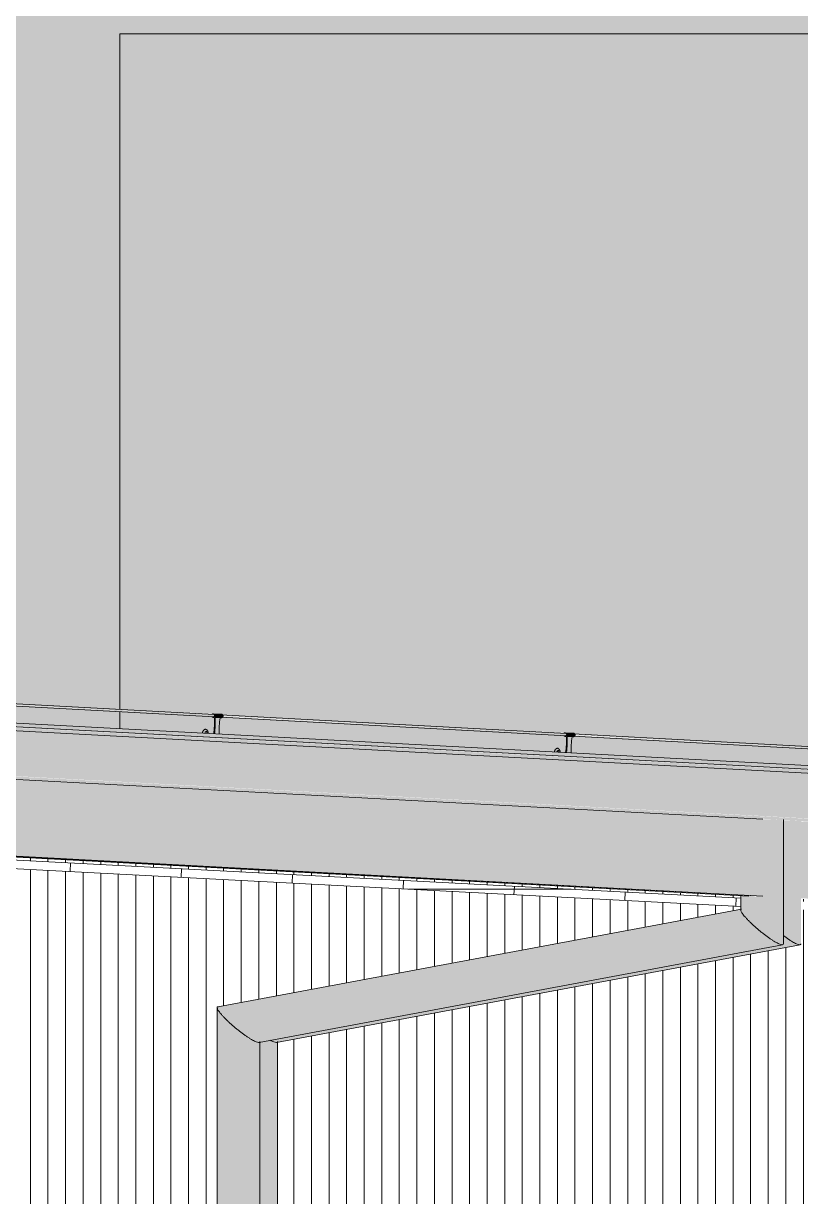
# Model space of a CAD drawing. Header units: millimetres. Extents: x -4612930 to -4329258, y -1064 to 30311.
# Drawn here: x -4520326 to -4517590, y 8950 to 13081 of the extents above; entities that cross this region are included whole.
import ezdxf

# ---------------------------------------------------------------- set-up
doc = ezdxf.new("R2010")
doc.units = ezdxf.units.MM
for name, color, linetype, lineweight in [('A-CLNG', 13, 'Continuous', 5), ('A-CLNG-PATT', 13, 'Continuous', 5), ('A-GENM', 13, 'Continuous', 5), ('A-ROOF', 132, 'Continuous', 5), ('A-ROOF-OTLN', 132, 'Continuous', 5), ('A-ROOF-PATT', 132, 'Continuous', 5), ('A-WALL-PATT', 111, 'Continuous', 5), ('P-SANR-FIXT', 6, 'Continuous', 5), ('Q-SPCQ', 91, 'Continuous', 5)]:
    doc.layers.add(name, color=color, linetype=linetype, lineweight=lineweight)

# ---------------------------------------------------------------- blocks, each defined once
blk = doc.blocks.new('Generic Models 1 - Generic Models 1-392193-SOUTH WEST')
at = {"layer": 'A-GENM'}
h = blk.add_hatch(color=256, dxfattribs=at)
h.paths.add_polyline_path([(-4517150.7, 10446.2), (-4517151.4, 10502.4), (-4517155.3, 10500.4), (-4517158.7, 10454.8), (-4517157, 10446.6), (-4517151.4, 10446.3)])
h.paths.add_polyline_path([(-4517177.5, 10447.7), (-4517175.2, 10471.7), (-4517172.2, 10500.1), (-4517173.7, 10503.6), (-4517181.3, 10506.1), (-4517184.3, 10506.7), (-4518389.3, 10570.1), (-4518394.6, 10567.3), (-4518398, 10521.7), (-4518396.3, 10512.7), (-4517178.4, 10447.7)])
h.paths.add_polyline_path([(-4517197.5, 10449.4), (-4517213.5, 10450.2), (-4517201.1, 10455.1), (-4517198.3, 10452.4)])
h.paths.add_polyline_path([(-4518416.9, 10513.8), (-4518414.6, 10538.5), (-4518411.5, 10566.9), (-4518413.1, 10570.5), (-4518419.4, 10572.1), (-4518423.6, 10573.6), (-4519628.6, 10636.9), (-4519633.7, 10636.1), (-4519637.3, 10588.5), (-4519635.7, 10578.9), (-4518417.7, 10513.9)])
h.paths.add_polyline_path([(-4517181.6, 10514.6), (-4517178, 10516.9), (-4517150.7, 10516.9), (-4517150.7, 13200), (-4520499.3, 13200), (-4520528.4, 12600), (-4520803.7, 12389.6), (-4520803.7, 10709.9), (-4519654.8, 10649.4), (-4519656.7, 10650.6), (-4519626.3, 10647), (-4519624.1, 10646.3), (-4518415.5, 10582.5), (-4518417.3, 10583.7), (-4518387, 10580.2), (-4518381.6, 10579.3), (-4517184, 10514.7)])
h.paths.add_polyline_path([(-4518436.8, 10516.2), (-4518449.4, 10518.7), (-4518440.1, 10521.7), (-4518437.7, 10519.2)])
h.paths.add_polyline_path([(-4519656.4, 10580), (-4519653.9, 10605.3), (-4519650.8, 10633.7), (-4519652.4, 10637.3), (-4519658.7, 10638.9), (-4519663, 10640.4), (-4520803.7, 10701.9), (-4520803.7, 10641.2), (-4519657.1, 10580)])
h.paths.add_polyline_path([(-4519676.2, 10583.1), (-4519688.7, 10585.5), (-4519679.5, 10588.5), (-4519677, 10586.1)])
for p, q in [((-4519987.3, 13044.9), (-4517150.8, 13044.9)), ((-4519987.3, 13044.9), (-4519987.3, 10665.4)), ((-4519987.3, 10658.4), (-4519987.3, 10597.6))]:
    blk.add_line(p, q, dxfattribs=at)
blk = doc.blocks.new('Downpipe - L Spreader - Default-1309617-SOUTH WEST')
at = {"layer": 'P-SANR-FIXT'}
for points in [[(-4517592.4, 9836.9), (-4517588.5, 9839.1), (-4517588.5, 10273.7), (-4517615.1, 10274.7), (-4517650.4, 10274.7), (-4517649, 9868.4), (-4517614.1, 9845.3), (-4517601.2, 9839.1)], [(-4519436.2, 9493.1), (-4517592.4, 9836.9), (-4517601.2, 9839.1), (-4517630.5, 9855.4), (-4517650.4, 9868.1), (-4517652.2, 9838), (-4517654.3, 9836.9), (-4519456.5, 9500.8), (-4519444.9, 9495.2)]]:
    blk.add_hatch(color=256, dxfattribs=at).paths.add_polyline_path(points)
h = blk.add_hatch(color=256, dxfattribs=at)
h.paths.add_polyline_path([(-4519494.1, 5200), (-4519432.3, 5200), (-4519433, 5932), (-4519444.9, 5927.5), (-4519471.5, 5925.8), (-4519494.1, 5925.8), (-4519494.1, 5205.6)])
h.paths.add_polyline_path([(-4519432.3, 6039.2), (-4519432.3, 9493.8), (-4519436.2, 9493.1), (-4519444.9, 9495.2), (-4519458.5, 9500.5), (-4519494.1, 9493.1), (-4519492.8, 6045.8), (-4519442.6, 6043.7), (-4519433.1, 6039.6)])
for p, q in [((-4519434.9, 9493.2), (-4517591.1, 9837)), ((-4519432.1, 6039.2), (-4519432.1, 9496.5))]:
    blk.add_line(p, q, dxfattribs=at)
for points, knots in [([(-4517588.4, 9840.3), (-4517588.4, 9839.9), (-4517588.6, 9837.8), (-4517591.6, 9836.2), (-4517600.5, 9838.4), (-4517611.4, 9843.7), (-4517621.8, 9849.8), (-4517630.4, 9855.2), (-4517638, 9860.4), (-4517644.3, 9864.9), (-4517647.4, 9867.2), (-4517649, 9868.4)], [0.3944422, 0.3944422, 0.3944422, 0.3944422, 0.4166667, 0.5, 0.5833333, 0.6666667, 0.7083333, 0.75, 0.7916667, 0.8125, 0.8333333, 0.8333333, 0.8333333, 0.8333333]), ([(-4519434.9, 9493.2), (-4519435.3, 9493.1), (-4519437.7, 9492.9), (-4519443.9, 9494.5), (-4519452.1, 9498.4), (-4519456.5, 9500.7)], [0.4809899, 0.4809899, 0.4809899, 0.4809899, 0.5, 0.5833333, 0.6584469, 0.6584469, 0.6584469, 0.6584469])]:
    blk.add_open_spline(points, degree=3, knots=knots, dxfattribs=at)
blk = doc.blocks.new('Downpipe - L Spreader - Default-V74-SOUTH WEST')
at = {"layer": 'P-SANR-FIXT'}
for points in [[(-4517654.3, 9836.9), (-4517650.4, 9839.1), (-4517652.2, 10277.2), (-4517676.8, 10278), (-4517723.1, 10278.6), (-4517724.6, 10007.8), (-4517749.6, 10006.7), (-4517749.6, 9899.9), (-4517705.3, 9864.4), (-4517676, 9845.3), (-4517656, 9837.3)], [(-4517749.6, 9899.9), (-4517749.6, 10007.9), (-4517800, 10009.4), (-4517798.8, 9954.4), (-4517781.8, 9931.3), (-4517756.3, 9906.1)], [(-4519593.4, 9556), (-4517749.6, 9899.9), (-4517781.8, 9931.3), (-4517798.8, 9954.4), (-4517800.3, 9962), (-4519643.8, 9616.8), (-4519642.6, 9610.5), (-4519625.6, 9587.5), (-4519610.9, 9572.3)], [(-4519498.1, 9493.1), (-4517656.5, 9837.5), (-4517668.6, 9841.8), (-4517692.3, 9855.4), (-4517730.4, 9883.6), (-4517749.6, 9899.9), (-4519593.4, 9556), (-4519554.7, 9524.5), (-4519519.8, 9501.5), (-4519506.8, 9495.2)]]:
    blk.add_hatch(color=256, dxfattribs=at).paths.add_polyline_path(points)
h = blk.add_hatch(color=256, dxfattribs=at)
h.paths.add_polyline_path([(-4519643.8, 5200), (-4519631.1, 5200), (-4519631.1, 5925.8), (-4519643.8, 5925.8), (-4519643.8, 5287.5)])
h.paths.add_polyline_path([(-4519610.9, 6045.8), (-4519593.4, 6045.8), (-4519593.4, 9556), (-4519625.6, 9587.5), (-4519642.6, 9610.5), (-4519643.8, 9610.5), (-4519642.6, 6045.8), (-4519622.7, 6045.8)])
h = blk.add_hatch(color=256, dxfattribs=at)
h.paths.add_polyline_path([(-4519494.1, 5200), (-4519494.8, 5925.8), (-4519511.4, 5925.8), (-4519511.4, 5200), (-4519498.1, 5200)])
h.paths.add_polyline_path([(-4519589.6, 6045.8), (-4519494.1, 6045.8), (-4519494.1, 9493.8), (-4519498.1, 9493.1), (-4519512.5, 9498), (-4519536.1, 9511.5), (-4519574.2, 9539.7), (-4519593.4, 9556), (-4519593.4, 6045.8)])
for p, q in [((-4517650.2, 9840.3), (-4517650.2, 10277.7)), ((-4517800.2, 10007.8), (-4517800.2, 9959.4)), ((-4517797.5, 9962.7), (-4519641.2, 9618.8)), ((-4519496.7, 9493.2), (-4517653, 9837)), ((-4519644, 9615.5), (-4519644, 6045.8)), ((-4519494, 6045.4), (-4519494, 9496.5))]:
    blk.add_line(p, q, dxfattribs=at)
for points, knots in [([(-4517749.6, 9899.9), (-4517752.8, 9902.6), (-4517758.9, 9908.1), (-4517767.2, 9916.2), (-4517775, 9924), (-4517780.8, 9930.2), (-4517784.9, 9934.8), (-4517788.8, 9939.3), (-4517792.8, 9944.5), (-4517796.5, 9949.9), (-4517799, 9954.5), (-4517800.3, 9958.2), (-4517800.3, 9959.9), (-4517800, 9960.6)], [0, 0, 0, 0, 0.0416667, 0.0833333, 0.125, 0.1666667, 0.1875, 0.2083333, 0.25, 0.2916667, 0.3333333, 0.375, 0.4166667, 0.4166667, 0.4166667, 0.4166667]), ([(-4517650.2, 9840.3), (-4517650.2, 9839.9), (-4517650.5, 9837.8), (-4517653.5, 9836.2), (-4517662.3, 9838.4), (-4517673.2, 9843.7), (-4517683.7, 9849.8), (-4517692.2, 9855.2), (-4517699.8, 9860.4), (-4517706.1, 9864.9), (-4517712.5, 9869.5), (-4517720.6, 9875.7), (-4517730.5, 9883.5), (-4517740.1, 9891.6), (-4517746.5, 9897.1), (-4517749.6, 9899.9)], [0.3944422, 0.3944422, 0.3944422, 0.3944422, 0.4166667, 0.5, 0.5833333, 0.6666667, 0.7083333, 0.75, 0.7916667, 0.8125, 0.8333333, 0.875, 0.9166667, 0.9583333, 1, 1, 1, 1]), ([(-4519593.4, 9556), (-4519596.5, 9558.8), (-4519602.5, 9564.3), (-4519611, 9572.3), (-4519618.8, 9580.2), (-4519624.6, 9586.3), (-4519628.7, 9591), (-4519632.5, 9595.5), (-4519636.6, 9600.6), (-4519640.3, 9606.1), (-4519642.8, 9610.7), (-4519644, 9614.3), (-4519644, 9617.9), (-4519642, 9618.9), (-4519639.9, 9618.9)], [0, 0, 0, 0, 0.0416667, 0.0833333, 0.125, 0.1666667, 0.1875, 0.2083333, 0.25, 0.2916667, 0.3333333, 0.375, 0.4166667, 0.5, 0.5, 0.5, 0.5]), ([(-4519496.7, 9493.2), (-4519497.1, 9493.1), (-4519499.5, 9492.9), (-4519506.1, 9494.5), (-4519517, 9499.8), (-4519527.5, 9506), (-4519536, 9511.4), (-4519543.6, 9516.6), (-4519549.9, 9521.1), (-4519556.2, 9525.7), (-4519564.4, 9531.9), (-4519574.2, 9539.7), (-4519584, 9547.7), (-4519590.3, 9553.2), (-4519593.4, 9556)], [0.4809899, 0.4809899, 0.4809899, 0.4809899, 0.5, 0.5833333, 0.6666667, 0.7083333, 0.75, 0.7916667, 0.8125, 0.8333333, 0.875, 0.9166667, 0.9583333, 1, 1, 1, 1])]:
    blk.add_open_spline(points, degree=3, knots=knots, dxfattribs=at)
blk = doc.blocks.new('Static Line_Sayfa_Metal Deck_Pan Mount - Up to 15 _ pitch - Max 2 Users-1848369-SOUTH WEST')
at = {"layer": 'Q-SPCQ'}
h = blk.add_hatch(color=256, dxfattribs=at)
h.paths.add_polyline_path([(-4517174.3, 10506.2), (-4517172.9, 10509.5), (-4517173, 10510.1), (-4518385, 10573.4), (-4518385.1, 10571.5), (-4517178.7, 10506.4)])
h.paths.add_polyline_path([(-4518413.7, 10573), (-4518412.2, 10575.9), (-4518412.3, 10577), (-4519624.4, 10640.2), (-4519624.4, 10638.3), (-4518418, 10573.3)])
h.paths.add_polyline_path([(-4519653, 10639.9), (-4519651.6, 10642.8), (-4519651.7, 10643.8), (-4520863.7, 10706.9), (-4520863.8, 10705.2), (-4519657.3, 10640.1)])
h.paths.add_polyline_path([(-4520892.3, 10706.7), (-4520890.9, 10709.6), (-4520891, 10710.6), (-4522103.1, 10773.7), (-4522103.1, 10772), (-4520896.7, 10706.9)])
h.paths.add_polyline_path([(-4522131.7, 10773.5), (-4522130.2, 10776.4), (-4522130.4, 10777.5), (-4523342.4, 10840.8), (-4523342.5, 10838.8), (-4522136, 10773.8)])
h.paths.add_polyline_path([(-4523371, 10840.4), (-4523369.6, 10843.3), (-4523369.7, 10844.3), (-4524581.7, 10907.7), (-4524581.8, 10905.7), (-4523375.4, 10840.6)])
h.paths.add_polyline_path([(-4524610.3, 10907.2), (-4524608.9, 10910.6), (-4524609, 10911.1), (-4525821.1, 10974.5), (-4525821.1, 10972.5), (-4524614.1, 10907.4)])
h.paths.add_polyline_path([(-4525849.7, 10974), (-4525848.2, 10977.3), (-4525848.4, 10978), (-4527060.4, 11041.3), (-4527060.5, 11039.3), (-4525854, 10974.3)])
h.paths.add_polyline_path([(-4527089, 11040.9), (-4527087.6, 11044.1), (-4527088.2, 11044.8), (-4528299.7, 11108.2), (-4528299.8, 11106.2), (-4527093.4, 11041.1)])
h.paths.add_polyline_path([(-4528328.4, 11107.7), (-4528326.9, 11110.8), (-4528327, 11111.7), (-4529539.1, 11175), (-4529539.1, 11173), (-4528332.7, 11107.9)])
h.paths.add_polyline_path([(-4529567.7, 11174.5), (-4529566.3, 11177.5), (-4529566.4, 11178.5), (-4530778.4, 11241.9), (-4530778.2, 11239.8), (-4529572, 11174.8)])
h = blk.add_hatch(color=256, dxfattribs=at)
h.paths.add_polyline_path([(-4517172.8, 10510.1), (-4517173.9, 10514.2), (-4518384.8, 10577.5), (-4518384.8, 10575.5), (-4517173, 10510.1)])
h.paths.add_polyline_path([(-4518412.2, 10576.9), (-4518413.2, 10581), (-4519624.2, 10644.3), (-4519624.1, 10642.3), (-4518412.3, 10577)])
h.paths.add_polyline_path([(-4519651.5, 10643.8), (-4519652.6, 10647.8), (-4520863.5, 10711.1), (-4520863.4, 10709.1), (-4519651.7, 10643.8)])
h.paths.add_polyline_path([(-4520890.8, 10710.6), (-4520891.9, 10714.7), (-4522102.8, 10778), (-4522102.8, 10776), (-4520891, 10710.6)])
h.paths.add_polyline_path([(-4522130.2, 10777.5), (-4522131.2, 10781.5), (-4523342.2, 10844.8), (-4523342.1, 10842.8), (-4522130.4, 10777.5)])
h.paths.add_polyline_path([(-4523369.5, 10844.3), (-4523370.6, 10848.4), (-4524581.5, 10911.7), (-4524581.5, 10909.7), (-4523369.7, 10844.3)])
h.paths.add_polyline_path([(-4524608.9, 10911.1), (-4524609.9, 10915.2), (-4525820.9, 10978.5), (-4525820.8, 10976.5), (-4524609, 10911.1)])
h.paths.add_polyline_path([(-4525848.2, 10978), (-4525849.2, 10982), (-4527060.2, 11045.1), (-4527060.1, 11043.3), (-4525848.4, 10978)])
h.paths.add_polyline_path([(-4527087.5, 11044.8), (-4527088.6, 11048.9), (-4528299.5, 11112), (-4528299.5, 11110.2), (-4527087.7, 11044.8)])
h.paths.add_polyline_path([(-4528326.9, 11111.6), (-4528327.9, 11115.7), (-4529538.9, 11178.9), (-4529538.8, 11177), (-4528327, 11111.7)])
h.paths.add_polyline_path([(-4529566.2, 11178.5), (-4529567.3, 11182.5), (-4530778.2, 11245.7), (-4530778.1, 11243.8), (-4529566.4, 11178.5)])
h = blk.add_hatch(color=256, dxfattribs=at)
h.paths.add_polyline_path([(-4519655.1, 10638.7), (-4519657.3, 10640.1), (-4519657.3, 10638.9)])
h.paths.add_polyline_path([(-4519652.6, 10647.8), (-4519658.1, 10649.4), (-4519656.7, 10648.1)])
for points in [[(-4519630.1, 10636.1), (-4519624.3, 10641.3), (-4519626.3, 10647), (-4519629.4, 10649.1), (-4519656.7, 10650.6), (-4519651.5, 10644.8), (-4519653, 10639.9), (-4519654.1, 10637.4), (-4519632.4, 10636.2)], [(-4519653.4, 10579.8), (-4519650.8, 10609.9), (-4519651.7, 10636.3), (-4519653.8, 10636.1), (-4519654.3, 10600.7), (-4519654.3, 10579.9)], [(-4519637.2, 10579), (-4519635.7, 10620.3), (-4519633.7, 10636.5), (-4519650.8, 10636.5), (-4519652.2, 10589.3), (-4519653.3, 10579.8), (-4519646.8, 10579.5)], [(-4519633.7, 10636.5), (-4519635.7, 10637.6), (-4519635.7, 10636.6)], [(-4519676.2, 10583.1), (-4519679.9, 10588.8), (-4519682.4, 10590.5), (-4519687.4, 10587.1), (-4519688.7, 10585.5), (-4519687.5, 10583.7), (-4519677.3, 10583.1)], [(-4518390.8, 10569.3), (-4518385, 10574.4), (-4518387, 10580.2), (-4518394.3, 10582.5), (-4518417.3, 10583.7), (-4518412.1, 10578), (-4518413.7, 10573), (-4518414.7, 10570.6), (-4518393.1, 10569.4)], [(-4518414, 10513.7), (-4518411.5, 10543), (-4518412.3, 10569.4), (-4518414.5, 10569.3), (-4518414.9, 10533.9), (-4518414.9, 10513.7)], [(-4518397.9, 10512.8), (-4518396.3, 10553.5), (-4518394.3, 10569.6), (-4518411.5, 10569.6), (-4518412.9, 10522.5), (-4518413.9, 10513.7), (-4518406.8, 10513.3)], [(-4518394.3, 10569.6), (-4518396.3, 10570.8), (-4518396.3, 10569.8)], [(-4518436.8, 10516.2), (-4518440.5, 10522), (-4518443, 10523.6), (-4518448.1, 10520.2), (-4518449.4, 10518.7), (-4518448.2, 10516.8), (-4518438, 10516.3)]]:
    blk.add_hatch(color=256, dxfattribs=at).paths.add_polyline_path(points)
h = blk.add_hatch(color=256, dxfattribs=at)
h.paths.add_polyline_path([(-4518415.8, 10571.9), (-4518418, 10573.3), (-4518418, 10572)])
h.paths.add_polyline_path([(-4518413.2, 10581), (-4518418.8, 10582.5), (-4518417.3, 10581.2)])
for p, q in [((-4530797.8, 11240.9), (-4517164.7, 10505.7)), ((-4517164.3, 10513.6), (-4530797.4, 11248.9)), ((-4519658.7, 10638.9), (-4519658.7, 10638.9)), ((-4519657.4, 10637.6), (-4519630.1, 10636.1)), ((-4519629.4, 10649.1), (-4519656.7, 10650.6)), ((-4519653.8, 10637.6), (-4519653.8, 10636.4)), ((-4519653.8, 10636.4), (-4519650.9, 10636.2)), ((-4519650.9, 10636.2), (-4519650.8, 10637.4)), ((-4519650.8, 10637.4), (-4519649.6, 10639.4)), ((-4519633.7, 10636.5), (-4519650.8, 10637.4)), ((-4519632.4, 10638.5), (-4519633.7, 10636.5)), ((-4519633.7, 10636.5), (-4519633.7, 10635.3)), ((-4519695.3, 10584.1), (-4519695.4, 10583)), ((-4519676, 10582), (-4519675.9, 10583)), ((-4518390.1, 10582.3), (-4518417.3, 10583.7)), ((-4518419.4, 10572.1), (-4518419.4, 10572.1)), ((-4518418, 10570.7), (-4518390.8, 10569.3)), ((-4518414.4, 10570.7), (-4518414.5, 10569.6)), ((-4518414.5, 10569.6), (-4518411.6, 10569.4)), ((-4518411.6, 10569.4), (-4518411.5, 10570.6)), ((-4518411.5, 10570.6), (-4518410.2, 10572.6)), ((-4518394.3, 10569.6), (-4518411.5, 10570.6)), ((-4518394.3, 10569.6), (-4518394.4, 10568.5)), ((-4518393.1, 10571.6), (-4518394.3, 10569.6)), ((-4518456, 10517.2), (-4518456, 10516.2)), ((-4518436.7, 10515.2), (-4518436.6, 10516.2))]:
    blk.add_line(p, q, dxfattribs=at)
at = {"layer": 'Q-SPCQ', "flags": 128}
for points in [[(-4519662, 10639.8), (-4519661.8, 10639.6), (-4519661.6, 10639.4), (-4519661.4, 10639.2), (-4519661.2, 10639.1), (-4519661, 10638.9), (-4519660.8, 10638.7), (-4519660.5, 10638.6), (-4519660.3, 10638.5), (-4519660.1, 10638.3), (-4519659.8, 10638.2), (-4519659.6, 10638.1), (-4519659.3, 10638), (-4519659.1, 10637.9), (-4519658.8, 10637.8), (-4519658.6, 10637.8), (-4519658.3, 10637.7), (-4519658, 10637.7), (-4519657.8, 10637.6), (-4519657.5, 10637.6), (-4519657.4, 10637.6)], [(-4519656.7, 10650.6), (-4519656.9, 10650.6), (-4519657.2, 10650.6), (-4519657.5, 10650.6), (-4519657.8, 10650.5), (-4519658, 10650.5), (-4519658.3, 10650.5), (-4519658.6, 10650.4), (-4519658.8, 10650.3), (-4519659.1, 10650.2), (-4519659.3, 10650.2), (-4519659.6, 10650.1), (-4519659.8, 10650), (-4519660.1, 10649.8), (-4519660.3, 10649.7), (-4519660.5, 10649.6), (-4519660.7, 10649.4), (-4519661, 10649.3), (-4519661.2, 10649.1), (-4519661.4, 10648.9), (-4519661.6, 10648.8)], [(-4519630.1, 10636.1), (-4519629.8, 10636.1), (-4519629.6, 10636.1), (-4519629.3, 10636.1), (-4519629, 10636.1), (-4519628.7, 10636.2), (-4519628.5, 10636.2), (-4519628.2, 10636.3), (-4519627.9, 10636.4), (-4519627.7, 10636.4), (-4519627.4, 10636.5), (-4519627.2, 10636.6), (-4519626.9, 10636.7), (-4519626.7, 10636.8), (-4519626.5, 10637), (-4519626.2, 10637.1), (-4519626, 10637.3), (-4519625.8, 10637.4), (-4519625.6, 10637.6), (-4519625.4, 10637.7), (-4519625.2, 10637.9), (-4519625, 10638.1), (-4519624.8, 10638.3), (-4519624.7, 10638.5), (-4519624.5, 10638.7), (-4519624.4, 10638.9), (-4519624.2, 10639.1), (-4519624.1, 10639.3), (-4519624, 10639.5), (-4519623.8, 10639.8), (-4519623.7, 10640), (-4519623.6, 10640.2), (-4519623.5, 10640.5), (-4519623.5, 10640.7), (-4519623.4, 10641), (-4519623.3, 10641.2), (-4519623.3, 10641.4), (-4519623.2, 10641.7), (-4519623.2, 10641.9), (-4519623.2, 10642.2), (-4519623.2, 10642.4), (-4519623.2, 10642.7), (-4519623.2, 10642.9), (-4519623.2, 10643.2), (-4519623.2, 10643.4), (-4519623.3, 10643.7), (-4519623.3, 10643.9), (-4519623.4, 10644.2), (-4519623.4, 10644.4), (-4519623.5, 10644.7), (-4519623.6, 10644.9), (-4519623.7, 10645.1), (-4519623.8, 10645.4), (-4519623.9, 10645.6), (-4519624.1, 10645.8), (-4519624.2, 10646.1), (-4519624.3, 10646.3), (-4519624.5, 10646.5), (-4519624.6, 10646.7), (-4519624.8, 10646.9), (-4519625, 10647.1), (-4519625.2, 10647.3), (-4519625.4, 10647.4), (-4519625.6, 10647.6), (-4519625.8, 10647.8), (-4519626, 10647.9), (-4519626.2, 10648.1), (-4519626.4, 10648.2), (-4519626.7, 10648.3), (-4519626.9, 10648.5), (-4519627.2, 10648.6), (-4519627.4, 10648.7), (-4519627.7, 10648.8), (-4519627.9, 10648.8), (-4519628.2, 10648.9), (-4519628.5, 10649), (-4519628.7, 10649), (-4519629, 10649.1), (-4519629.3, 10649.1), (-4519629.4, 10649.1)], [(-4519695.8, 10582.3), (-4519695.8, 10582.4), (-4519695.8, 10582.4), (-4519695.7, 10582.4), (-4519695.7, 10582.4), (-4519695.7, 10582.4), (-4519695.7, 10582.4), (-4519695.6, 10582.5), (-4519695.6, 10582.5), (-4519695.6, 10582.5), (-4519695.6, 10582.5), (-4519695.5, 10582.6), (-4519695.5, 10582.6), (-4519695.5, 10582.6), (-4519695.5, 10582.7), (-4519695.5, 10582.7), (-4519695.5, 10582.7), (-4519695.4, 10582.7), (-4519695.4, 10582.8), (-4519695.4, 10582.8), (-4519695.4, 10582.8), (-4519695.4, 10582.9), (-4519695.4, 10582.9), (-4519695.4, 10582.9), (-4519695.4, 10583), (-4519695.4, 10583), (-4519695.4, 10583)], [(-4519695.3, 10584.1), (-4519695.3, 10584.6), (-4519695.2, 10585.1), (-4519695.1, 10585.6), (-4519695.1, 10586.1), (-4519694.9, 10586.6), (-4519694.8, 10587.1), (-4519694.6, 10587.6), (-4519694.5, 10588), (-4519694.3, 10588.5), (-4519694.1, 10589), (-4519693.8, 10589.4), (-4519693.6, 10589.9), (-4519693.3, 10590.3), (-4519693, 10590.7), (-4519692.7, 10591.2), (-4519692.4, 10591.6), (-4519692.1, 10591.9), (-4519691.7, 10592.3), (-4519691.3, 10592.7), (-4519691, 10593), (-4519690.6, 10593.4), (-4519690.2, 10593.7), (-4519689.8, 10594), (-4519689.3, 10594.2), (-4519688.9, 10594.5), (-4519688.4, 10594.7), (-4519688, 10595), (-4519687.5, 10595.2), (-4519687, 10595.4), (-4519686.5, 10595.5), (-4519686.1, 10595.7), (-4519685.6, 10595.8), (-4519685.1, 10595.9), (-4519685, 10595.9)], [(-4519685, 10595.9), (-4519684.5, 10595.8), (-4519684, 10595.6), (-4519683.5, 10595.4), (-4519683.1, 10595.2), (-4519682.6, 10595), (-4519682.2, 10594.7), (-4519681.7, 10594.4), (-4519681.3, 10594.2), (-4519680.9, 10593.8), (-4519680.5, 10593.5), (-4519680.1, 10593.2), (-4519679.8, 10592.8), (-4519679.4, 10592.5), (-4519679.1, 10592.1), (-4519678.7, 10591.7), (-4519678.4, 10591.3), (-4519678.1, 10590.9), (-4519677.8, 10590.4), (-4519677.6, 10590), (-4519677.3, 10589.6), (-4519677.1, 10589.1), (-4519676.9, 10588.6), (-4519676.7, 10588.1), (-4519676.6, 10587.7), (-4519676.4, 10587.2), (-4519676.3, 10586.7), (-4519676.2, 10586.2), (-4519676.1, 10585.7), (-4519676, 10585.2), (-4519676, 10584.7), (-4519675.9, 10584.1), (-4519675.9, 10583.6), (-4519675.9, 10583.1), (-4519675.9, 10583)], [(-4519676, 10582), (-4519676, 10582), (-4519676, 10582), (-4519676, 10581.9), (-4519676, 10581.9), (-4519676, 10581.9), (-4519676, 10581.8), (-4519676, 10581.8), (-4519676, 10581.8), (-4519676, 10581.7), (-4519676, 10581.7), (-4519675.9, 10581.7), (-4519675.9, 10581.6), (-4519675.9, 10581.6), (-4519675.9, 10581.6), (-4519675.9, 10581.5), (-4519675.9, 10581.5), (-4519675.8, 10581.5), (-4519675.8, 10581.5), (-4519675.8, 10581.4), (-4519675.8, 10581.4), (-4519675.8, 10581.4), (-4519675.7, 10581.4), (-4519675.7, 10581.3), (-4519675.7, 10581.3), (-4519675.7, 10581.3), (-4519675.6, 10581.3)], [(-4518417.3, 10583.7), (-4518417.6, 10583.7), (-4518417.9, 10583.7), (-4518418.1, 10583.7), (-4518418.4, 10583.7), (-4518418.7, 10583.7), (-4518419, 10583.6), (-4518419.2, 10583.6), (-4518419.5, 10583.5), (-4518419.7, 10583.4), (-4518420, 10583.3), (-4518420.2, 10583.2), (-4518420.5, 10583.1), (-4518420.7, 10583), (-4518421, 10582.9), (-4518421.2, 10582.7), (-4518421.4, 10582.6), (-4518421.6, 10582.4), (-4518421.8, 10582.3), (-4518422, 10582.1), (-4518422.2, 10581.9)], [(-4518390.8, 10569.3), (-4518390.5, 10569.3), (-4518390.2, 10569.3), (-4518389.9, 10569.3), (-4518389.7, 10569.3), (-4518389.4, 10569.3), (-4518389.1, 10569.4), (-4518388.9, 10569.5), (-4518388.6, 10569.5), (-4518388.4, 10569.6), (-4518388.1, 10569.7), (-4518387.8, 10569.8), (-4518387.6, 10569.9), (-4518387.4, 10570), (-4518387.1, 10570.1), (-4518386.9, 10570.3), (-4518386.7, 10570.4), (-4518386.5, 10570.6), (-4518386.3, 10570.7), (-4518386.1, 10570.9), (-4518385.9, 10571.1), (-4518385.7, 10571.3), (-4518385.5, 10571.5), (-4518385.3, 10571.6), (-4518385.2, 10571.9), (-4518385, 10572.1), (-4518384.9, 10572.3), (-4518384.7, 10572.5), (-4518384.6, 10572.7), (-4518384.5, 10572.9), (-4518384.4, 10573.2), (-4518384.3, 10573.4), (-4518384.2, 10573.6), (-4518384.1, 10573.9), (-4518384.1, 10574.1), (-4518384, 10574.4), (-4518383.9, 10574.6), (-4518383.9, 10574.9), (-4518383.9, 10575.1), (-4518383.9, 10575.4), (-4518383.8, 10575.6), (-4518383.8, 10575.9), (-4518383.9, 10576.1), (-4518383.9, 10576.4), (-4518383.9, 10576.6), (-4518383.9, 10576.9), (-4518384, 10577.1), (-4518384, 10577.4), (-4518384.1, 10577.6), (-4518384.2, 10577.8), (-4518384.3, 10578.1), (-4518384.4, 10578.3), (-4518384.5, 10578.5), (-4518384.6, 10578.8), (-4518384.7, 10579), (-4518384.9, 10579.2), (-4518385, 10579.4), (-4518385.1, 10579.6), (-4518385.3, 10579.8), (-4518385.5, 10580), (-4518385.7, 10580.2), (-4518385.8, 10580.4), (-4518386, 10580.6), (-4518386.2, 10580.8), (-4518386.4, 10580.9), (-4518386.7, 10581.1), (-4518386.9, 10581.2), (-4518387.1, 10581.4), (-4518387.3, 10581.5), (-4518387.6, 10581.6), (-4518387.8, 10581.7), (-4518388.1, 10581.8), (-4518388.3, 10581.9), (-4518388.6, 10582), (-4518388.9, 10582.1), (-4518389.1, 10582.1), (-4518389.4, 10582.2), (-4518389.7, 10582.2), (-4518389.9, 10582.3), (-4518390.1, 10582.3)], [(-4518422.6, 10573), (-4518422.4, 10572.8), (-4518422.3, 10572.6), (-4518422.1, 10572.4), (-4518421.9, 10572.2), (-4518421.6, 10572.1), (-4518421.4, 10571.9), (-4518421.2, 10571.8), (-4518421, 10571.6), (-4518420.7, 10571.5), (-4518420.5, 10571.4), (-4518420.3, 10571.3), (-4518420, 10571.2), (-4518419.7, 10571.1), (-4518419.5, 10571), (-4518419.2, 10570.9), (-4518419, 10570.9), (-4518418.7, 10570.8), (-4518418.4, 10570.8), (-4518418.2, 10570.8), (-4518418, 10570.7)], [(-4518456.1, 10515.9), (-4518456.1, 10515.9), (-4518456.1, 10516), (-4518456.1, 10516), (-4518456.1, 10516), (-4518456.1, 10516.1), (-4518456, 10516.1), (-4518456, 10516.1), (-4518456, 10516.2), (-4518456, 10516.2)], [(-4518456, 10517.2), (-4518455.9, 10517.7), (-4518455.9, 10518.2), (-4518455.8, 10518.7), (-4518455.7, 10519.2), (-4518455.6, 10519.7), (-4518455.5, 10520.2), (-4518455.3, 10520.7), (-4518455.1, 10521.2), (-4518454.9, 10521.7), (-4518454.7, 10522.1), (-4518454.5, 10522.6), (-4518454.2, 10523), (-4518454, 10523.5), (-4518453.7, 10523.9), (-4518453.4, 10524.3), (-4518453.1, 10524.7), (-4518452.7, 10525.1), (-4518452.4, 10525.5), (-4518452, 10525.8), (-4518451.6, 10526.2), (-4518451.2, 10526.5), (-4518450.8, 10526.8), (-4518450.4, 10527.1), (-4518450, 10527.4), (-4518449.5, 10527.7), (-4518449.1, 10527.9), (-4518448.6, 10528.1), (-4518448.2, 10528.3), (-4518447.7, 10528.5), (-4518447.2, 10528.7), (-4518446.7, 10528.9), (-4518446.2, 10529), (-4518445.7, 10529.1), (-4518445.6, 10529.1)], [(-4518445.6, 10529.1), (-4518445.2, 10529), (-4518444.7, 10528.8), (-4518444.2, 10528.6), (-4518443.7, 10528.4), (-4518443.3, 10528.1), (-4518442.8, 10527.9), (-4518442.4, 10527.6), (-4518442, 10527.3), (-4518441.6, 10527), (-4518441.2, 10526.7), (-4518440.8, 10526.4), (-4518440.4, 10526), (-4518440.1, 10525.6), (-4518439.7, 10525.3), (-4518439.4, 10524.9), (-4518439.1, 10524.5), (-4518438.8, 10524), (-4518438.5, 10523.6), (-4518438.2, 10523.2), (-4518438, 10522.7), (-4518437.8, 10522.3), (-4518437.6, 10521.8), (-4518437.4, 10521.3), (-4518437.2, 10520.8), (-4518437.1, 10520.3), (-4518436.9, 10519.8), (-4518436.8, 10519.3), (-4518436.7, 10518.8), (-4518436.7, 10518.3), (-4518436.6, 10517.8), (-4518436.6, 10517.3), (-4518436.6, 10516.8), (-4518436.6, 10516.3), (-4518436.6, 10516.2)], [(-4518436.7, 10515.2), (-4518436.7, 10515.1), (-4518436.7, 10515.1), (-4518436.7, 10515.1), (-4518436.7, 10515), (-4518436.7, 10515), (-4518436.6, 10515), (-4518436.6, 10514.9), (-4518436.6, 10514.9), (-4518436.6, 10514.9), (-4518436.6, 10514.9)]]:
    blk.add_lwpolyline(points, dxfattribs=at)
at = {"layer": 'Q-SPCQ'}
for centre, major_axis, ratio, start_param, end_param in [((-4519658.4, 10644.2), (0.28, 5.21), 0.976595, 0.001555, 0.702697), ((-4519658.4, 10644.2), (0.28, 5.21), 0.976595, 3.143148, 4.190345), ((-4519658.4, 10644.2), (0.28, 5.21), 0.976595, 5.237543, 6.28474), ((-4519668.9, 10606.2), (3.7, 69.9), 0.215086, 4.337358, 5.170829), ((-4519658.4, 10644.2), (0.28, 5.21), 0.976595, 4.281893, 5.145263), ((-4519666, 10606), (3.7, 69.9), 0.215086, 4.337311, 5.170829), ((-4519621.9, 10603.6), (3.7, 69.9), 0.215086, 1.111671, 1.945053), ((-4519628.3, 10642.5), (0.28, 5.21), 0.976595, 4.28226, 5.144897), ((-4518419.1, 10577.3), (0.28, 5.21), 0.976595, 0.001555, 0.702697), ((-4518419.1, 10577.3), (0.28, 5.21), 0.976595, 3.143148, 4.190345), ((-4518419.1, 10577.3), (0.28, 5.21), 0.976595, 5.237543, 6.28474), ((-4518419.1, 10577.3), (0.28, 5.21), 0.976595, 4.297021, 5.130172), ((-4518389, 10575.7), (0.28, 5.21), 0.976595, 4.297388, 5.129805), ((-4518429.6, 10539.3), (3.7, 69.9), 0.215086, 4.347715, 5.170829), ((-4518426.7, 10539.2), (3.7, 69.9), 0.215086, 4.347668, 5.170829), ((-4518382.5, 10536.8), (3.7, 69.9), 0.215086, 1.111671, 1.934696)]:
    blk.add_ellipse(centre, major_axis=major_axis, ratio=ratio, start_param=start_param, end_param=end_param, dxfattribs=at)
blk = doc.blocks.new('GT01 - GT01-2642391-SOUTH WEST')
at = {"layer": 'A-GENM'}
for points in [[(-4499486.7, 9490.4), (-4499488.2, 9503.4), (-4531173.5, 11194.8), (-4531174.6, 10998.7), (-4531009.9, 11000.9), (-4530823.7, 11155.5), (-4530827.1, 11160.4), (-4530829, 11158.9), (-4530847.7, 11164.5), (-4499488.2, 9490.5)], [(-4499141.7, 9469.5), (-4499160.8, 9473), (-4530847.7, 11164.5), (-4530828.6, 11160.9), (-4499328.9, 9479.5)], [(-4499139.3, 9457.9), (-4499136.8, 9462), (-4499138.9, 9468.1), (-4499141.7, 9469.5), (-4530825.8, 11159.5), (-4530823.7, 11155.1), (-4530822.4, 11149.1), (-4499141.7, 9458)], [(-4499321.8, 9307.9), (-4499139.3, 9457.9), (-4530826.2, 11149.3), (-4531008.7, 10999.3), (-4499481.8, 9316.4)], [(-4499488.2, 9305.3), (-4499328.9, 9305.3), (-4531015.8, 10996.7), (-4531174.6, 10996.6), (-4530361.1, 10955.3), (-4530278.6, 10951.1), (-4530278.6, 10948.8), (-4527434.2, 10799.1), (-4527413.5, 10798), (-4527413.5, 10795.9), (-4517671.1, 10277.9), (-4517588.5, 10273.7), (-4517588.5, 10271.4), (-4514234.4, 10094.5), (-4514151.8, 10090.3), (-4514151.8, 10088), (-4512487, 10001.2), (-4512404.5, 9997), (-4512404.5, 9994.7), (-4510781.9, 9910.2), (-4510699.4, 9906), (-4510699.4, 9903.7), (-4507200.6, 9719), (-4507118, 9714.8), (-4507118, 9712.5), (-4504934.4, 9598), (-4504851.8, 9593.9), (-4504851.8, 9591.5), (-4501724.2, 9426.7), (-4501641.6, 9422.5), (-4501641.6, 9420.2), (-4499489.6, 9305.3)], [(-4499328.9, 9305.3), (-4499324, 9308), (-4531010.9, 10997.9), (-4531008.7, 10996.3), (-4499334.5, 9305.6)]]:
    blk.add_hatch(color=256, dxfattribs=at).paths.add_polyline_path(points)
for p, q in [((-4499486.6, 9503.3), (-4531173.5, 11194.8)), ((-4499160.8, 9473), (-4530847.7, 11164.5)), ((-4499139.3, 9457.9), (-4530826.2, 11149.3)), ((-4517723.1, 10278.6), (-4527413.5, 10795.9))]:
    blk.add_line(p, q, dxfattribs=at)
blk = doc.blocks.new('Area 51 Ceiling - External FC - Area 51 Ceiling - External FC-2924300-SOUTH WEST')
at = {"layer": 'A-CLNG-PATT'}
h = blk.add_hatch(dxfattribs=at)
h.set_pattern_fill('FP_155', color=256, style=0, pattern_type=2)
h.set_pattern_definition([(87.319, (-4513507.44, 10031.7), (-391.649, 0.0004), []), (180, (-4513507.4, 10031.7), (-112.24, -2397.06), [])])
h.paths.add_polyline_path([(-4500923.2, 9086.8), (-4500922.1, 9108.4), (-4501641.6, 9146.8), (-4501641.6, 9124.5), (-4501312, 9107.2)])
h.paths.add_polyline_path([(-4501892.4, 9137.6), (-4501887.2, 9156.6), (-4501886.2, 9159.9), (-4504851.8, 9318.2), (-4504851.8, 9292.7), (-4501892.7, 9137.6)])
h.paths.add_polyline_path([(-4505063.3, 9303.8), (-4505063.3, 9329.5), (-4507118, 9439.2), (-4507118, 9411.5), (-4505224.4, 9312.2)])
h.paths.add_polyline_path([(-4507329.5, 9422.5), (-4507329.5, 9450.5), (-4510699.4, 9629.2), (-4510699.4, 9599.2), (-4507334, 9422.8)])
h.paths.add_polyline_path([(-4510952.1, 9612.4), (-4510946.8, 9642.2), (-4512404.5, 9718.6), (-4512404.5, 9688.5), (-4510952.1, 9612.4)])
h.paths.add_polyline_path([(-4512657.3, 9701.8), (-4512653.9, 9720.8), (-4512652, 9731.5), (-4514151.8, 9810.1), (-4514151.8, 9780.1), (-4512657.3, 9701.8)])
h.paths.add_polyline_path([(-4514405, 9793.4), (-4514402.3, 9823.3), (-4517588.5, 9990.2), (-4517588.5, 9960.2), (-4514405.8, 9793.4)])
h.paths.add_polyline_path([(-4517800, 9971.3), (-4517800, 10001.3), (-4521083.6, 10173.4), (-4521083.6, 10143.4), (-4517882.4, 9975.6)])
h.paths.add_polyline_path([(-4521295.1, 10154.5), (-4521295.1, 10184.5), (-4524294.5, 10341.1), (-4524294.5, 10311.6), (-4521334.6, 10156.5)])
h.paths.add_polyline_path([(-4524506, 10322.7), (-4524506, 10352.8), (-4527413.5, 10505.1), (-4527413.5, 10475.1), (-4524556.6, 10325.4)])
h.paths.add_polyline_path([(-4527625, 10486.2), (-4527625, 10516.2), (-4530278.6, 10655.3), (-4530278.6, 10625.3), (-4527778.6, 10494.2)])
h.paths.add_polyline_path([(-4530524.3, 10638.1), (-4530514.8, 10654.4), (-4530513.2, 10656.3), (-4530497.6, 10660.6), (-4530490, 10662.8), (-4530491.1, 10666.4), (-4531305.1, 10709.1), (-4531306.7, 10679.1), (-4530524.6, 10638.1)])
at = {"layer": 'A-CLNG'}
for p, q in [((-4521083.6, 10173.4), (-4517799.9, 10001.3)), ((-4517800, 9971.3), (-4521083.6, 10143.4))]:
    blk.add_line(p, q, dxfattribs=at)

msp = doc.modelspace()

# ---------------------------------------------------------------- hatches: boundary and pattern name
at = {"layer": 'A-ROOF'}
h = msp.add_hatch(color=256, dxfattribs=at)
h.paths.add_polyline_path([(-4499488.2, 9034.8), (-4499489.6, 9305.3), (-4501641.6, 9420.2), (-4501641.6, 9149.7), (-4499517.4, 9036.3)])
h.paths.add_polyline_path([(-4501776.3, 9156.9), (-4501776.3, 9427.4), (-4504851.8, 9591.5), (-4504851.8, 9321.1), (-4502002.4, 9169)])
h.paths.add_polyline_path([(-4504986.5, 9328.3), (-4504986.5, 9598.7), (-4507118, 9712.5), (-4507118, 9442), (-4504994.3, 9328.7)])
h.paths.add_polyline_path([(-4507252.7, 9449.2), (-4507252.7, 9719.7), (-4510699.4, 9903.7), (-4510699.4, 9633.2), (-4507295.7, 9451.5)])
h.paths.add_polyline_path([(-4510834, 9640.4), (-4510834, 9910.8), (-4512404.5, 9994.7), (-4512404.5, 9724.2), (-4510978.1, 9648.1)])
h.paths.add_polyline_path([(-4512539.1, 9731.4), (-4512539.1, 10001.9), (-4514151.8, 10088), (-4514151.8, 9817.5), (-4512589.1, 9734.1)])
h.paths.add_polyline_path([(-4514286.4, 9824.7), (-4514286.4, 10095.1), (-4517588.5, 10269.9), (-4517588.5, 10000.9), (-4514430.2, 9832.4)])
h.paths.add_polyline_path([(-4517723.1, 10008.1), (-4517723.1, 10278.6), (-4527413.5, 10795.9), (-4527413.5, 10525.4), (-4524429.1, 10366.1), (-4524429.1, 10619.9), (-4524294.5, 10619.9), (-4524294.5, 10358.9), (-4521218.2, 10194.7), (-4521218.2, 10449.9), (-4521083.6, 10449.9), (-4521083.6, 10187.5), (-4517882.4, 10016.6)])
h.paths.add_polyline_path([(-4527548.1, 10532.6), (-4527548.1, 10799.9), (-4527517.3, 10801.4), (-4530278.6, 10948.8), (-4530278.6, 10678.3), (-4527548.5, 10532.6)])
h.paths.add_polyline_path([(-4530413.2, 10685.5), (-4530413.2, 10956), (-4531175.1, 10996.6), (-4531175.1, 10726.2), (-4530540.3, 10692.3)])
at = {"layer": 'A-ROOF-PATT'}
h = msp.add_hatch(dxfattribs=at)
h.set_pattern_fill('FP_18', color=256, style=0, pattern_type=2)
h.set_pattern_definition([(176.944, (-4515352.49, 9880.006), (-314.856616, 0.002632), [])])
h.paths.add_polyline_path([(-4499481.8, 9034.1), (-4501641.6, 9148.3), (-4501641.6, 9146.8), (-4499488.2, 9034.2)])
h.paths.add_polyline_path([(-4501776.3, 9156.6), (-4504851.8, 9318.9), (-4504851.8, 9318.2), (-4501783.5, 9156.6)])
h.paths.add_polyline_path([(-4504986.5, 9328), (-4507118, 9439.9), (-4507118, 9439.2), (-4504993.8, 9328)])
h.paths.add_polyline_path([(-4507252.7, 9448.9), (-4510699.4, 9631.1), (-4510699.4, 9630.3), (-4507260, 9449)])
h.paths.add_polyline_path([(-4510834, 9640.1), (-4512404.5, 9722.1), (-4512404.5, 9721.4), (-4510841.3, 9640.1), (-4510834.8, 9640.1)])
h.paths.add_polyline_path([(-4512539.1, 9731.1), (-4514151.8, 9815.3), (-4514151.8, 9814.6), (-4512546.4, 9731.2)])
h.paths.add_polyline_path([(-4514286.4, 9824.4), (-4517588.5, 9998.8), (-4517588.5, 9998.1), (-4514292.4, 9824.4)])
h.paths.add_polyline_path([(-4517723.1, 10007.8), (-4521083.6, 10185.4), (-4521083.6, 10184.6), (-4517730.4, 10007.9)])
h.paths.add_polyline_path([(-4521218.2, 10194.4), (-4524294.5, 10356.8), (-4524294.5, 10356), (-4521225.5, 10194.4), (-4521219.5, 10194.4)])
h.paths.add_polyline_path([(-4524429.1, 10365.8), (-4527413.5, 10523.2), (-4527413.5, 10522.5), (-4524436.4, 10365.8)])
h.paths.add_polyline_path([(-4527548.1, 10532.3), (-4530278.6, 10676.2), (-4530278.6, 10675.5), (-4527555.4, 10532.3), (-4527548.5, 10532.3)])
h.paths.add_polyline_path([(-4530413.2, 10685.2), (-4531209.8, 10725.9), (-4531223.2, 10725.9), (-4530420.5, 10685.3)])
h = msp.add_hatch(dxfattribs=at)
h.set_pattern_fill('FP_17', color=256, style=0, pattern_type=2)
h.set_pattern_definition([(90, (-4515328.47, 10032.43), (-108.416, 7e-15), [])])
h.paths.add_polyline_path([(-4499481.8, 9034.1), (-4499488.2, 9305.3), (-4499488.2, 9034.8), (-4499486.6, 9034.4)])
h.paths.add_polyline_path([(-4501776.3, 9156.6), (-4501776.3, 9156.9), (-4502002.4, 9168.7)])
h.paths.add_polyline_path([(-4504986.5, 9328), (-4504986.5, 9328.3), (-4504994.3, 9328.4)])
h.paths.add_polyline_path([(-4507252.7, 9448.9), (-4507252.7, 9449.2), (-4507295.7, 9451.2)])
h.paths.add_polyline_path([(-4510834, 9640.1), (-4510834, 9640.4), (-4510978.1, 9647.8)])
h.paths.add_polyline_path([(-4512539.1, 9731.1), (-4512539.1, 9731.4), (-4512589.1, 9733.8)])
h.paths.add_polyline_path([(-4514286.4, 9824.4), (-4514286.4, 9824.7), (-4514430.2, 9832.1)])
h.paths.add_polyline_path([(-4517723.1, 10007.8), (-4517723.1, 10008.1), (-4517882.4, 10016.3)])
h.paths.add_polyline_path([(-4521218.2, 10194.4), (-4521219.5, 10194.8), (-4521219.5, 10194.5)])
h.paths.add_polyline_path([(-4524429.1, 10365.8), (-4524429.1, 10366.1), (-4524441.5, 10366.5)])
h.paths.add_polyline_path([(-4527548.1, 10532.3), (-4527548.5, 10532.6), (-4527548.5, 10532.3)])
h.paths.add_polyline_path([(-4530413.2, 10685.2), (-4530413.2, 10685.5), (-4530540.3, 10692)])
at = {"layer": 'A-WALL-PATT'}
h = msp.add_hatch(dxfattribs=at)
h.set_pattern_fill('FP_14', color=256, style=0, pattern_type=2)
h.set_pattern_definition([(90, (-4502919.34, 7600), (-61.859, 4e-15), [])])
h.paths.add_polyline_path([(-4520183.8, 7600), (-4519643.8, 7600), (-4519642.6, 9617.5), (-4519636.4, 9619.6), (-4517800, 9962.8), (-4517802.1, 9971.4), (-4521083.6, 10143.4), (-4521083.6, 9989.1), (-4521087.5, 9986.9), (-4522927.3, 9643.1), (-4522927.3, 7600), (-4520644.1, 7600)])
h.paths.add_polyline_path([(-4524844.3, 7600), (-4523138.8, 7600), (-4523137.6, 9767.5), (-4523131.4, 9769.6), (-4521295.1, 10112.8), (-4521295.1, 10154.5), (-4524294.5, 10311.6), (-4524294.5, 10159.1), (-4524298.4, 10156.9), (-4526138.2, 9813.1), (-4526138.2, 7600), (-4526106.7, 7600), (-4526106.7, 8400), (-4525716, 8400), (-4525716, 7600), (-4524901.8, 7600)])
h.paths.add_polyline_path([(-4529817.5, 7600), (-4529468.7, 7600), (-4529467.5, 10117.5), (-4529461.3, 10119.6), (-4527625, 10462.8), (-4527625, 10486.2), (-4530278.6, 10625.3), (-4530278.6, 10539.1), (-4530282.5, 10536.9), (-4532122.3, 10193.1), (-4532122.3, 9288.6), (-4530858.5, 9288.6), (-4530858.5, 8800), (-4529817.5, 8800), (-4529817.5, 7700)])
h.paths.add_polyline_path([(-4526349.7, 7600), (-4526348.5, 9937.5), (-4526342.3, 9939.6), (-4524506, 10282.8), (-4524506, 10322.7), (-4527413.5, 10475.1), (-4527413.5, 10339.1), (-4527417.4, 10336.9), (-4529257.3, 9993.1), (-4529257.3, 7600), (-4526397.7, 7600)])
h.paths.add_polyline_path([(-4512358.9, 7600), (-4509173.3, 7600), (-4509172.1, 9077.5), (-4509165.9, 9079.6), (-4507334, 9422.8), (-4510699.4, 9599.2), (-4510699.4, 9549.1), (-4510703.3, 9546.9), (-4512543.1, 9203.1), (-4512543.1, 7600)])
h.paths.add_polyline_path([(-4512754.6, 7600), (-4512753.4, 9327.5), (-4512747.2, 9329.6), (-4511169.6, 9623.8), (-4512404.5, 9688.5), (-4512404.5, 9639.1), (-4512408.4, 9636.9), (-4514248.2, 9293.1), (-4514248.2, 7600), (-4512819.2, 7600)])
h.paths.add_polyline_path([(-4514459.7, 7600), (-4514458.5, 9417.5), (-4514455.8, 9418.9), (-4512877.4, 9713.3), (-4514151.8, 9780.1), (-4514151.8, 9739.1), (-4514155.7, 9736.9), (-4515995.6, 9393.1), (-4515995.6, 7600), (-4514660.4, 7600)])
h.paths.add_polyline_path([(-4516207.1, 7600), (-4516205.9, 9517.5), (-4516199.6, 9519.6), (-4514660.4, 9806.7), (-4517588.5, 9960.2), (-4517588.5, 9839.1), (-4517592.4, 9836.9), (-4519432.3, 9493.1), (-4519432.3, 7600), (-4516271.4, 7600)])
h.paths.add_polyline_path([(-4508961.8, 7600), (-4506907.1, 7600), (-4506905.9, 8917.5), (-4506899.7, 8919.6), (-4505063.3, 9262.8), (-4505063.3, 9303.8), (-4507118, 9411.5), (-4507118, 9299.1), (-4507121.9, 9296.9), (-4508961.8, 8953.1), (-4508961.8, 7706.2)])
h.paths.add_polyline_path([(-4506695.6, 7600), (-4503696.9, 7600), (-4503695.7, 8837.5), (-4503689.5, 8839.6), (-4502887.3, 8989.2), (-4502887.3, 9189.7), (-4504851.8, 9292.7), (-4504851.8, 9139.1), (-4504855.7, 9136.9), (-4506695.6, 8793.1), (-4506695.6, 7706.2)])
h.paths.add_polyline_path([(-4503485.4, 7600), (-4502887.3, 7600), (-4502887.3, 8825.3), (-4503485.4, 8713.1), (-4503485.4, 7621)])
h.paths.add_polyline_path([(-4532333.8, 9288.6), (-4532332.6, 10317.5), (-4532326.4, 10319.6), (-4530597.7, 10642), (-4533294.9, 10783.3), (-4533294.9, 9288.6), (-4532381.5, 9288.6)])
h.paths.add_polyline_path([(-4511043.9, 9647.2), (-4511037.7, 9648.4), (-4512404.5, 9721.4), (-4512404.5, 9718.6), (-4511179.4, 9654.4)])
h.paths.add_polyline_path([(-4512751.7, 9736.8), (-4512738.6, 9739.2), (-4514151.8, 9814.6), (-4514151.8, 9810.1), (-4512819.2, 9740.3)])
h.paths.add_polyline_path([(-4514534.3, 9830.2), (-4514513.9, 9834), (-4517588.5, 9998.1), (-4517588.5, 9990.2), (-4514556.1, 9831.3)])
h.paths.add_polyline_path([(-4517800, 10001.3), (-4517800, 10009.4), (-4521083.6, 10184.6), (-4521083.6, 10173.4), (-4517882.4, 10005.6)])
h.paths.add_polyline_path([(-4521295.1, 10184.5), (-4521295.1, 10195.9), (-4524294.5, 10356), (-4524294.5, 10341.7), (-4521334.6, 10186.6)])
h.paths.add_polyline_path([(-4524506, 10352.8), (-4524506, 10367.3), (-4527413.5, 10522.5), (-4527413.5, 10505.1), (-4524556.6, 10355.4)])
h.paths.add_polyline_path([(-4527625, 10516.2), (-4527625, 10533.8), (-4530278.6, 10675.5), (-4530278.6, 10655.3), (-4527778.6, 10524.3)])
h.paths.add_polyline_path([(-4530490, 10666.4), (-4530490, 10686.8), (-4533294.9, 10837.2), (-4533294.9, 10813.4), (-4530491.1, 10666.4)])

# ---------------------------------------------------------------- linework, layer by layer
at = {"layer": 'A-ROOF'}
msp.add_line((-4517723.1, 10008.1), (-4521083.6, 10187.5), dxfattribs=at)
at = {"layer": 'A-ROOF-OTLN'}
for p, q in [((-4521083.6, 10187.2), (-4517723.1, 10007.8)), ((-4517771.4, 10007.8), (-4521083.6, 10184.6))]:
    msp.add_line(p, q, dxfattribs=at)

# ---------------------------------------------------------------- block references
at = {"layer": 'A-CLNG'}
msp.add_blockref('Area 51 Ceiling - External FC - Area 51 Ceiling - External FC-2924300-SOUTH WEST', (0, 0), dxfattribs=at)
at = {"layer": 'A-GENM'}
for name in ['Generic Models 1 - Generic Models 1-392193-SOUTH WEST', 'GT01 - GT01-2642391-SOUTH WEST']:
    msp.add_blockref(name, (0, 0), dxfattribs=at)
at = {"layer": 'P-SANR-FIXT'}
for name in ['Downpipe - L Spreader - Default-V74-SOUTH WEST', 'Downpipe - L Spreader - Default-1309617-SOUTH WEST']:
    msp.add_blockref(name, (0, 0), dxfattribs=at)
at = {"layer": 'Q-SPCQ'}
msp.add_blockref('Static Line_Sayfa_Metal Deck_Pan Mount - Up to 15 _ pitch - Max 2 Users-1848369-SOUTH WEST', (0, 0), dxfattribs=at)

doc.saveas('drawing.dxf')
